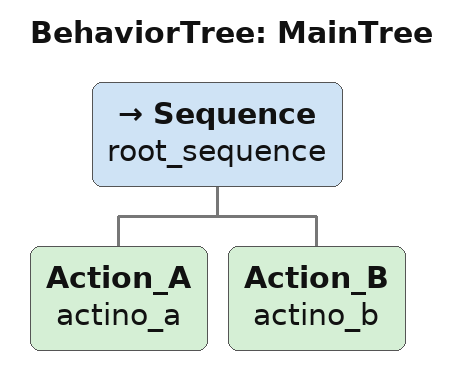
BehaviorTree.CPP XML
<root main_tree_to_execute="MainTree">
    <BehaviorTree ID="MainTree">
        <Sequence name="root_sequence">
            <Action_A name="actino_a" />
            <Action_B name="actino_b" />
        </Sequence>
    </BehaviorTree>
</root>
